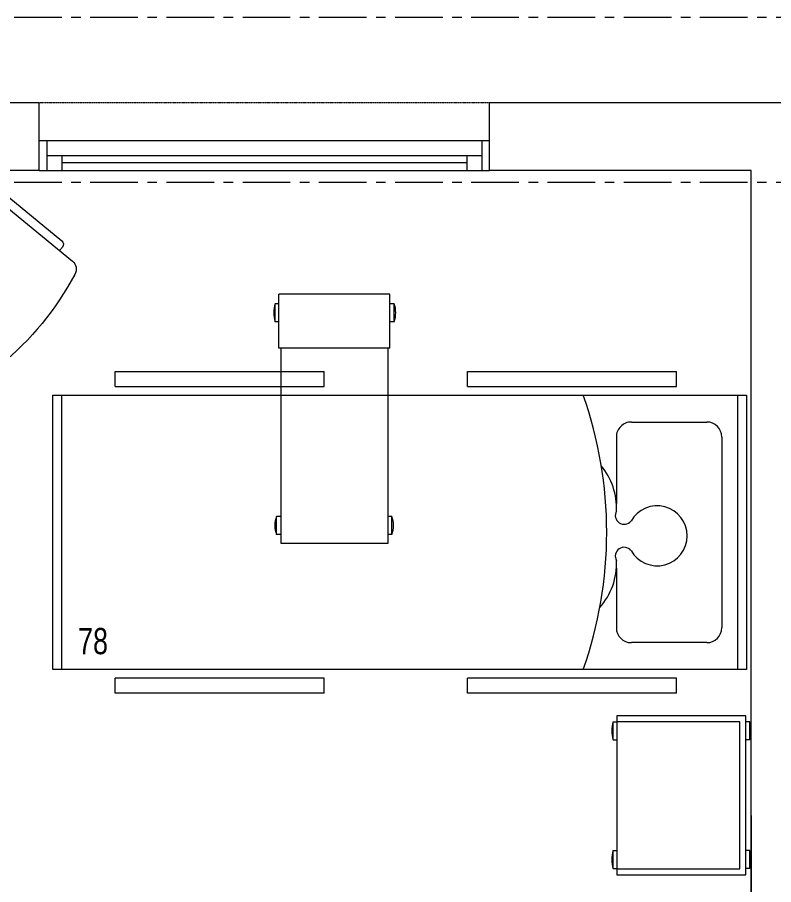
# Model space of a CAD drawing. Header units: millimetres. Extents: x 26027 to 581921, y 7230 to 233891.
# Drawn here: x 496276 to 498797, y 168805 to 171695 of the extents above; entities that cross this region are included whole.
import ezdxf

# ---------------------------------------------------------------- set-up
doc = ezdxf.new("R2010")
doc.units = ezdxf.units.MM
doc.header["$LTSCALE"] = 5
doc.linetypes.add('CENTER', pattern=[50.8, 31.75, -6.35, 6.35, -6.35])
doc.linetypes.add('HIDDEN2', pattern=[0.1875, 0.125, -0.0625])
for name, color, linetype, lineweight in [('Aluminum', 7, 'Continuous', 5), ('Medical Equipment and Furniture', 163, 'Continuous', 0), ('Medical Equipment and Furniture1', 163, 'Continuous', 5), ('Proj', 7, 'HIDDEN2', 5), ('Walls', 32, 'Continuous', 5)]:
    doc.layers.add(name, color=color, linetype=linetype, lineweight=lineweight)
doc.layers.add('axes', color=9, linetype='Continuous')
doc.styles.add('X3G_ENTITY_257CFD', font='swisscl.ttf', dxfattribs={"height": 200})

# ---------------------------------------------------------------- blocks, each defined once
blk = doc.blocks.new('Hospital Bed')
at = {"layer": 'Medical Equipment and Furniture1'}
for p, q in [((38.338, -101.6315, 0), (38.338, -101.6815, 0)), ((38.338, -101.6315, 0), (39.0347, -101.6315, 0)), ((39.0347, -101.6315, 0), (39.0347, -101.6815, 0)), ((39.5123, -101.6315, 0), (40.209, -101.6315, 0)), ((39.5123, -101.6315, 0), (39.5123, -101.6815, 0)), ((40.209, -101.6315, 0), (40.209, -101.6815, 0)), ((38.338, -101.6815, 0), (39.0347, -101.6815, 0)), ((39.5123, -101.6815, 0), (40.209, -101.6815, 0)), ((38.105, -102.6245, 0), (38.105, -101.7101, 0)), ((38.105, -101.7101, 0), (40.4164, -101.7101, 0)), ((38.135, -102.6245, 0), (38.135, -101.7101, 0)), ((40.3864, -101.7101, 0), (40.3864, -102.6245, 0)), ((40.4164, -101.7101, 0), (40.4164, -102.6245, 0)), ((38.2374, -101.7997, 0), (38.4887, -101.7997, 0)), ((38.1874, -102.485, 0), (38.1874, -101.8497, 0)), ((38.5387, -102.0476, 0), (38.5387, -101.8497, 0)), ((38.5387, -102.485, 0), (38.5387, -102.264, 0)), ((38.4887, -102.535, 0), (38.2374, -102.535, 0)), ((40.4164, -102.6245, 0), (38.105, -102.6245, 0)), ((38.338, -102.6532, 0), (38.338, -102.7032, 0)), ((39.0347, -102.6532, 0), (38.338, -102.6532, 0)), ((39.0347, -102.6532, 0), (39.0347, -102.7032, 0)), ((40.209, -102.6532, 0), (39.5123, -102.6532, 0)), ((39.5123, -102.6532, 0), (39.5123, -102.7032, 0)), ((40.209, -102.6532, 0), (40.209, -102.7032, 0)), ((39.0347, -102.7032, 0), (38.338, -102.7032, 0)), ((40.209, -102.7032, 0), (39.5123, -102.7032, 0))]:
    blk.add_line(p, q, dxfattribs=at)
at = {"layer": 'Medical Equipment and Furniture1', "elevation": 0}
for points in [[(38.6489, -102.6245), (38.6489, -102.6245), (38.6489, -102.6245), (38.6489, -102.6245), (38.6489, -102.6245), (38.6489, -102.6245), (38.6489, -102.6245), (38.6489, -102.6245), (38.6489, -102.6245), (38.6489, -102.6245), (38.6489, -102.6245), (38.6489, -102.6245), (38.6489, -102.6245), (38.6489, -102.6245), (38.6489, -102.6245), (38.6489, -102.6245), (38.6489, -102.6245), (38.6489, -102.6245), (38.6489, -102.6245), (38.6489, -102.6245), (38.6489, -102.6245), (38.6489, -102.6245), (38.6489, -102.6245), (38.6489, -102.6245), (38.6489, -102.6245), (38.6489, -102.6245), (38.6489, -102.6245), (38.6489, -102.6245), (38.6489, -102.6245), (38.6489, -102.6245), (38.6489, -102.6245), (38.6489, -102.6245), (38.6489, -102.6245), (38.6489, -102.6245), (38.6489, -102.6245), (38.6489, -102.6245), (38.6489, -102.6245), (38.6489, -102.6245), (38.6489, -102.6245), (38.6489, -102.6245), (38.6489, -102.6245), (38.6489, -102.6245), (38.6489, -102.6245), (38.6489, -102.6245), (38.6489, -102.6245), (38.6489, -102.6245), (38.6489, -102.6245), (38.6489, -102.6245), (38.6489, -102.6245), (38.6489, -102.6245), (38.6489, -102.6245), (38.6489, -102.6245), (38.6489, -102.6245), (38.6489, -102.6245), (38.6489, -102.6245), (38.6489, -102.6245), (38.6489, -102.6245), (38.6489, -102.6245), (38.6489, -102.6245), (38.6489, -102.6245), (38.6489, -102.6245), (38.6489, -102.6245), (38.6489, -102.6245), (38.6489, -102.6245), (38.6489, -102.6245), (38.6489, -102.6245), (38.6489, -102.6245), (38.6489, -102.6245), (38.6489, -102.6245), (38.6489, -102.6245), (38.6489, -102.6245), (38.6489, -102.6245), (38.6489, -102.6245), (38.6489, -102.6245), (38.6489, -102.6245), (38.6489, -102.6245), (38.6489, -102.6245), (38.6489, -102.6245), (38.6489, -102.6245), (38.6489, -102.6245), (38.6489, -102.6245), (38.6489, -102.6245), (38.6489, -102.6245), (38.6489, -102.6245), (38.6489, -102.6245), (38.6489, -102.6245), (38.6489, -102.6245), (38.6489, -102.6245), (38.6489, -102.6245), (38.6489, -102.6245), (38.6489, -102.6245), (38.6489, -102.6245), (38.6489, -102.6245), (38.6489, -102.6245), (38.6489, -102.6245), (38.6489, -102.6245), (38.6489, -102.6245), (38.6489, -102.6245), (38.6489, -102.6245), (38.6489, -102.6245), (38.6489, -102.6245), (38.6489, -102.6245), (38.6489, -102.6245), (38.6489, -102.6245), (38.6489, -102.6245), (38.6489, -102.6245), (38.6489, -102.6245), (38.6489, -102.6245), (38.6489, -102.6245), (38.6489, -102.6245), (38.6489, -102.6245), (38.6489, -102.6245), (38.6489, -102.6245), (38.6489, -102.6245), (38.6489, -102.6245), (38.6489, -102.6245), (38.6489, -102.6245), (38.6489, -102.6245), (38.6489, -102.6245), (38.6489, -102.6245), (38.6489, -102.6245), (38.6489, -102.6245), (38.6489, -102.6245), (38.6489, -102.6245), (38.6489, -102.6245), (38.6489, -102.6245), (38.6489, -102.6245), (38.6489, -102.6245), (38.6489, -102.6245), (38.6489, -102.6245), (38.6489, -102.6245), (38.6489, -102.6245), (38.6489, -102.6245), (38.6489, -102.6245), (38.6489, -102.6245), (38.6489, -102.6245), (38.6489, -102.6245), (38.6489, -102.6245), (38.6489, -102.6245), (38.6489, -102.6245), (38.6489, -102.6245), (38.6489, -102.6245), (38.6489, -102.6245), (38.6489, -102.6245), (38.6489, -102.6245), (38.6489, -102.6245), (38.6489, -102.6245), (38.6489, -102.6245), (38.6489, -102.6245), (38.6489, -102.6245), (38.6489, -102.6245), (38.6489, -102.6245), (38.6489, -102.6245), (38.6489, -102.6245), (38.6489, -102.6245), (38.6489, -102.6245), (38.6489, -102.6245), (38.6489, -102.6245), (38.6489, -102.6245), (38.6489, -102.6245), (38.6489, -102.6245), (38.6489, -102.6245), (38.6489, -102.6245), (38.6489, -102.6245), (38.6489, -102.6245), (38.6489, -102.6245), (38.6489, -102.6245), (38.6489, -102.6245), (38.6489, -102.6245), (38.6489, -102.6245), (38.6489, -102.6245), (38.6489, -102.6245), (38.6489, -102.6245), (38.6489, -102.6245), (38.6489, -102.6245), (38.6489, -102.6245), (38.6489, -102.6245), (38.6489, -102.6245), (38.6489, -102.6245), (38.6489, -102.6245), (38.6489, -102.6245), (38.6489, -102.6245), (38.6489, -102.6245), (38.6489, -102.6245), (38.6489, -102.6245), (38.6489, -102.6245), (38.6489, -102.6245), (38.6489, -102.6245), (38.6489, -102.6245), (38.6489, -102.6245), (38.6489, -102.6245), (38.6489, -102.6245), (38.6489, -102.6245), (38.6489, -102.6245), (38.6489, -102.6245), (38.6489, -102.6245), (38.6489, -102.6245), (38.6489, -102.6245), (38.6489, -102.6245), (38.6489, -102.6245), (38.6489, -102.6245), (38.6489, -102.6245), (38.6489, -102.6245), (38.6489, -102.6245), (38.6489, -102.6245), (38.6489, -102.6245), (38.6489, -102.6245), (38.6489, -102.6245), (38.6489, -102.6245), (38.6489, -102.6245), (38.6489, -102.6245), (38.6489, -102.6245), (38.6489, -102.6245), (38.6489, -102.6245), (38.6489, -102.6245), (38.6489, -102.6245), (38.6489, -102.6245), (38.6489, -102.6245), (38.6489, -102.6245)], [(38.6489, -102.6245), (38.6489, -102.6245), (38.6489, -102.6245), (38.6489, -102.6245), (38.6489, -102.6245), (38.6489, -102.6245), (38.6489, -102.6245), (38.6489, -102.6245), (38.6489, -102.6245), (38.6489, -102.6245), (38.6489, -102.6245), (38.6489, -102.6245), (38.6489, -102.6245), (38.6489, -102.6245), (38.6489, -102.6245), (38.6489, -102.6245), (38.6489, -102.6245), (38.6489, -102.6245), (38.6489, -102.6245), (38.6489, -102.6245), (38.6489, -102.6245), (38.6489, -102.6245), (38.6489, -102.6245), (38.6489, -102.6245), (38.6489, -102.6245), (38.6489, -102.6245), (38.6489, -102.6245), (38.6489, -102.6245), (38.6489, -102.6245), (38.6489, -102.6245), (38.6489, -102.6245), (38.6489, -102.6245), (38.6489, -102.6245), (38.6489, -102.6245), (38.6489, -102.6245), (38.6489, -102.6245), (38.6489, -102.6245), (38.6489, -102.6245), (38.6489, -102.6245), (38.6489, -102.6245), (38.6489, -102.6245), (38.6489, -102.6245), (38.6489, -102.6245), (38.6489, -102.6245), (38.6489, -102.6245), (38.6489, -102.6245), (38.6489, -102.6245), (38.6489, -102.6245), (38.6489, -102.6245), (38.6489, -102.6245), (38.6489, -102.6245), (38.6489, -102.6245), (38.6489, -102.6245), (38.6489, -102.6245), (38.6489, -102.6245), (38.6489, -102.6245), (38.6489, -102.6245), (38.6489, -102.6245), (38.6489, -102.6245), (38.6489, -102.6245), (38.6489, -102.6245), (38.6489, -102.6245), (38.6489, -102.6245), (38.6489, -102.6245), (38.6489, -102.6245), (38.6489, -102.6245), (38.6489, -102.6245), (38.6489, -102.6245), (38.6489, -102.6245), (38.6489, -102.6245), (38.6489, -102.6245), (38.6489, -102.6245), (38.6489, -102.6245), (38.6489, -102.6245), (38.6489, -102.6245), (38.6489, -102.6245), (38.6489, -102.6245), (38.6489, -102.6245), (38.6489, -102.6245), (38.6489, -102.6245), (38.6489, -102.6245), (38.6489, -102.6245), (38.6489, -102.6245), (38.6489, -102.6245), (38.6489, -102.6245), (38.6489, -102.6245), (38.6489, -102.6245), (38.6489, -102.6245), (38.6489, -102.6245), (38.6489, -102.6245), (38.6489, -102.6245), (38.6489, -102.6245), (38.6489, -102.6245), (38.6489, -102.6245), (38.6489, -102.6245), (38.6489, -102.6245), (38.6489, -102.6245), (38.6489, -102.6245), (38.6489, -102.6245), (38.6489, -102.6245), (38.6489, -102.6245), (38.6489, -102.6245), (38.6489, -102.6245), (38.6489, -102.6245), (38.6489, -102.6245), (38.6489, -102.6245), (38.6489, -102.6245), (38.6489, -102.6245), (38.6489, -102.6245), (38.6489, -102.6245), (38.6489, -102.6245), (38.6489, -102.6245), (38.6489, -102.6245), (38.6489, -102.6245), (38.6489, -102.6245), (38.6489, -102.6245), (38.6489, -102.6245), (38.6489, -102.6245), (38.6489, -102.6245), (38.6489, -102.6245), (38.6489, -102.6245), (38.6489, -102.6245), (38.6489, -102.6245), (38.6489, -102.6245), (38.6489, -102.6245), (38.6489, -102.6245), (38.6489, -102.6245), (38.6489, -102.6245), (38.6489, -102.6245), (38.6489, -102.6245), (38.6489, -102.6245), (38.6489, -102.6245), (38.6489, -102.6245), (38.6489, -102.6245), (38.6489, -102.6245), (38.6489, -102.6245), (38.6489, -102.6245), (38.6489, -102.6245), (38.6489, -102.6245), (38.6489, -102.6245), (38.6489, -102.6245), (38.6489, -102.6245), (38.6489, -102.6245), (38.6489, -102.6245), (38.6489, -102.6245), (38.6489, -102.6245), (38.6489, -102.6245), (38.6489, -102.6245), (38.6489, -102.6245), (38.6489, -102.6245), (38.6489, -102.6245), (38.6489, -102.6245), (38.6489, -102.6245), (38.6489, -102.6245), (38.6489, -102.6245), (38.6489, -102.6245), (38.6489, -102.6245), (38.6489, -102.6245), (38.6489, -102.6245), (38.6489, -102.6245), (38.6489, -102.6245), (38.6489, -102.6245), (38.6489, -102.6245), (38.6489, -102.6245), (38.6489, -102.6245), (38.6489, -102.6245), (38.6489, -102.6245), (38.6489, -102.6245), (38.6489, -102.6245), (38.6489, -102.6245), (38.6489, -102.6245), (38.6489, -102.6245), (38.6489, -102.6245), (38.6489, -102.6245), (38.6489, -102.6245), (38.6489, -102.6245), (38.6489, -102.6245), (38.6489, -102.6245), (38.6489, -102.6245), (38.6489, -102.6245), (38.6489, -102.6245), (38.6489, -102.6245), (38.6489, -102.6245), (38.6489, -102.6245), (38.6489, -102.6245), (38.6489, -102.6245), (38.6489, -102.6245), (38.6489, -102.6245), (38.6489, -102.6245), (38.6489, -102.6245), (38.6489, -102.6245), (38.6489, -102.6245), (38.6489, -102.6245), (38.6489, -102.6245), (38.6489, -102.6245), (38.6489, -102.6245), (38.6489, -102.6245), (38.6489, -102.6245), (38.6489, -102.6245), (38.6489, -102.6245), (38.6489, -102.6245), (38.6489, -102.6245), (38.6489, -102.6245), (38.6489, -102.6245), (38.6489, -102.6245), (38.6489, -102.6245), (38.6489, -102.6245), (38.6489, -102.6245), (38.6489, -102.6245), (38.6489, -102.6245), (38.6489, -102.6245), (38.6489, -102.6245), (38.6489, -102.6245), (38.6489, -102.6245)], [(38.6489, -102.6245), (38.6489, -102.6245), (38.6489, -102.6245), (38.6489, -102.6245), (38.6489, -102.6245), (38.6489, -102.6245), (38.6489, -102.6245), (38.6489, -102.6245), (38.6489, -102.6245), (38.6489, -102.6245), (38.6489, -102.6245), (38.6489, -102.6245), (38.6489, -102.6245), (38.6489, -102.6245), (38.6489, -102.6245), (38.6489, -102.6245), (38.6489, -102.6245), (38.6489, -102.6245), (38.6489, -102.6245), (38.6489, -102.6245), (38.6489, -102.6245), (38.6489, -102.6245), (38.6489, -102.6245), (38.6489, -102.6245), (38.6489, -102.6245), (38.6489, -102.6245), (38.6489, -102.6245), (38.6489, -102.6245), (38.6489, -102.6245), (38.6489, -102.6245), (38.6489, -102.6245), (38.6489, -102.6245), (38.6489, -102.6245), (38.6489, -102.6245), (38.6489, -102.6245), (38.6489, -102.6245), (38.6489, -102.6245), (38.6489, -102.6245), (38.6489, -102.6245), (38.6489, -102.6245), (38.6489, -102.6245), (38.6489, -102.6245), (38.6489, -102.6245), (38.6489, -102.6245), (38.6489, -102.6245), (38.6489, -102.6245), (38.6489, -102.6245), (38.6489, -102.6245), (38.6489, -102.6245), (38.6489, -102.6245), (38.6489, -102.6245), (38.6489, -102.6245), (38.6489, -102.6245), (38.6489, -102.6245), (38.6489, -102.6245), (38.6489, -102.6245), (38.6489, -102.6245), (38.6489, -102.6245), (38.6489, -102.6245), (38.6489, -102.6245), (38.6489, -102.6245), (38.6489, -102.6245), (38.6489, -102.6245), (38.6489, -102.6245), (38.6489, -102.6245), (38.6489, -102.6245), (38.6489, -102.6245), (38.6489, -102.6245), (38.6489, -102.6245), (38.6489, -102.6245), (38.6489, -102.6245), (38.6489, -102.6245), (38.6489, -102.6245), (38.6489, -102.6245), (38.6489, -102.6245), (38.6489, -102.6245), (38.6489, -102.6245), (38.6489, -102.6245), (38.6489, -102.6245), (38.6489, -102.6245), (38.6489, -102.6245), (38.6489, -102.6245), (38.6489, -102.6245), (38.6489, -102.6245), (38.6489, -102.6245), (38.6489, -102.6245), (38.6489, -102.6245), (38.6489, -102.6245), (38.6489, -102.6245), (38.6489, -102.6245), (38.6489, -102.6245), (38.6489, -102.6245), (38.6489, -102.6245), (38.6489, -102.6245), (38.6489, -102.6245), (38.6489, -102.6245), (38.6489, -102.6245), (38.6489, -102.6245), (38.6489, -102.6245), (38.6489, -102.6245), (38.6489, -102.6245), (38.6489, -102.6245), (38.6489, -102.6245), (38.6489, -102.6245), (38.6489, -102.6245), (38.6489, -102.6245), (38.6489, -102.6245), (38.6489, -102.6245), (38.6489, -102.6245), (38.6489, -102.6245), (38.6489, -102.6245), (38.6489, -102.6245), (38.6489, -102.6245), (38.6489, -102.6245), (38.6489, -102.6245), (38.6489, -102.6245), (38.6489, -102.6245), (38.6489, -102.6245), (38.6489, -102.6245), (38.6489, -102.6245), (38.6489, -102.6245), (38.6489, -102.6245), (38.6489, -102.6245), (38.6489, -102.6245), (38.6489, -102.6245), (38.6489, -102.6245), (38.6489, -102.6245), (38.6489, -102.6245), (38.6489, -102.6245), (38.6489, -102.6245), (38.6489, -102.6245), (38.6489, -102.6245), (38.6489, -102.6245), (38.6489, -102.6245), (38.6489, -102.6245), (38.6489, -102.6245), (38.6489, -102.6245), (38.6489, -102.6245), (38.6489, -102.6245), (38.6489, -102.6245), (38.6489, -102.6245), (38.6489, -102.6245), (38.6489, -102.6245), (38.6489, -102.6245), (38.6489, -102.6245), (38.6489, -102.6245), (38.6489, -102.6245), (38.6489, -102.6245), (38.6489, -102.6245), (38.6489, -102.6245), (38.6489, -102.6245), (38.6489, -102.6245), (38.6489, -102.6245), (38.6489, -102.6245), (38.6489, -102.6245), (38.6489, -102.6245), (38.6489, -102.6245), (38.6489, -102.6245), (38.6489, -102.6245), (38.6489, -102.6245), (38.6489, -102.6245), (38.6489, -102.6245), (38.6489, -102.6245), (38.6489, -102.6245), (38.6489, -102.6245), (38.6489, -102.6245), (38.6489, -102.6245), (38.6489, -102.6245), (38.6489, -102.6245), (38.6489, -102.6245), (38.6489, -102.6245), (38.6489, -102.6245), (38.6489, -102.6245), (38.6489, -102.6245), (38.6489, -102.6245), (38.6489, -102.6245), (38.6489, -102.6245), (38.6489, -102.6245), (38.6489, -102.6245), (38.6489, -102.6245), (38.6489, -102.6245), (38.6489, -102.6245), (38.6489, -102.6245), (38.6489, -102.6245), (38.6489, -102.6245), (38.6489, -102.6245), (38.6489, -102.6245), (38.6489, -102.6245), (38.6489, -102.6245), (38.6489, -102.6245), (38.6489, -102.6245), (38.6489, -102.6245), (38.6489, -102.6245), (38.6489, -102.6245), (38.6489, -102.6245), (38.6489, -102.6245), (38.6489, -102.6245), (38.6489, -102.6245), (38.6489, -102.6245), (38.6489, -102.6245), (38.6489, -102.6245), (38.6489, -102.6245), (38.6489, -102.6245), (38.6489, -102.6245), (38.6489, -102.6245), (38.6489, -102.6245), (38.6489, -102.6245), (38.6489, -102.6245), (38.6489, -102.6245), (38.6489, -102.6245), (38.6489, -102.6245), (38.6489, -102.6245), (38.6489, -102.6245), (38.6489, -102.6245), (38.6489, -102.6245), (38.6489, -102.6245), (38.6489, -102.6245), (38.6489, -102.6245), (38.6489, -102.6245), (38.6489, -102.6245), (38.6489, -102.6245), (38.6489, -102.6245), (38.6489, -102.6245), (38.6489, -102.6245), (38.6489, -102.6245), (38.6489, -102.6245), (38.6489, -102.6245), (38.6489, -102.6245), (38.6489, -102.6245), (38.6489, -102.6245), (38.6489, -102.6245), (38.6489, -102.6245), (38.6489, -102.6245), (38.6489, -102.6245), (38.6489, -102.6245), (38.6489, -102.6245), (38.6489, -102.6245), (38.6489, -102.6245), (38.6489, -102.6245), (38.6489, -102.6245), (38.6489, -102.6245), (38.6489, -102.6245), (38.6489, -102.6245), (38.6489, -102.6245), (38.6489, -102.6245), (38.6489, -102.6245), (38.6489, -102.6245), (38.6489, -102.6245), (38.6489, -102.6245), (38.6489, -102.6245), (38.6489, -102.6245), (38.6489, -102.6245), (38.6489, -102.6245), (38.6489, -102.6245), (38.6489, -102.6245), (38.6489, -102.6245), (38.6489, -102.6245), (38.6489, -102.6245), (38.6489, -102.6245), (38.6489, -102.6245), (38.6489, -102.6245), (38.6489, -102.6245), (38.6489, -102.6245), (38.6489, -102.6245), (38.6489, -102.6245), (38.6489, -102.6245), (38.6489, -102.6245), (38.6489, -102.6245), (38.6489, -102.6245), (38.6489, -102.6245), (38.6489, -102.6245), (38.6489, -102.6245), (38.6489, -102.6245), (38.6489, -102.6245), (38.6489, -102.6245), (38.6489, -102.6245), (38.6489, -102.6245)]]:
    blk.add_lwpolyline(points, close=True, dxfattribs=at)
for points in [[(38.6489, -102.6245), (38.6489, -102.6245), (38.6489, -102.6245), (38.6489, -102.6245), (38.6489, -102.6245), (38.6489, -102.6245), (38.6489, -102.6245), (38.6489, -102.6245)], [(38.6489, -102.6245), (38.6489, -102.6245), (38.6489, -102.6245), (38.6489, -102.6245), (38.6489, -102.6245), (38.6489, -102.6245), (38.6489, -102.6245), (38.6489, -102.6245), (38.6489, -102.6245), (38.6489, -102.6245), (38.6489, -102.6245), (38.6489, -102.6245), (38.6489, -102.6245), (38.6489, -102.6245), (38.6489, -102.6245), (38.6489, -102.6245), (38.6489, -102.6245), (38.6489, -102.6245), (38.6489, -102.6245), (38.6489, -102.6245), (38.6489, -102.6245), (38.6489, -102.6245), (38.6489, -102.6245), (38.6489, -102.6245), (38.6489, -102.6245), (38.6489, -102.6245), (38.6489, -102.6245), (38.6489, -102.6245), (38.6489, -102.6245), (38.6489, -102.6245), (38.6489, -102.6245), (38.6489, -102.6245), (38.6489, -102.6245), (38.6489, -102.6245), (38.6489, -102.6245), (38.6489, -102.6245), (38.6489, -102.6245), (38.6489, -102.6245), (38.6489, -102.6245), (38.6489, -102.6245), (38.6489, -102.6245), (38.6489, -102.6245), (38.6489, -102.6245), (38.6489, -102.6245), (38.6489, -102.6245), (38.6489, -102.6245), (38.6489, -102.6245), (38.6489, -102.6245), (38.6489, -102.6245), (38.6489, -102.6245), (38.6489, -102.6245), (38.6489, -102.6245), (38.6489, -102.6245), (38.6489, -102.6245), (38.6489, -102.6245), (38.6489, -102.6245), (38.6489, -102.6245), (38.6489, -102.6245), (38.6489, -102.6245), (38.6489, -102.6245), (38.6489, -102.6245), (38.6489, -102.6245), (38.6489, -102.6245), (38.6489, -102.6245), (38.6489, -102.6245), (38.6489, -102.6245), (38.6489, -102.6245), (38.6489, -102.6245), (38.6489, -102.6245), (38.6489, -102.6245), (38.6489, -102.6245), (38.6489, -102.6245), (38.6489, -102.6245), (38.6489, -102.6245), (38.6489, -102.6245), (38.6489, -102.6245), (38.6489, -102.6245), (38.6489, -102.6245), (38.6489, -102.6245), (38.6489, -102.6245), (38.6489, -102.6245), (38.6489, -102.6245), (38.6489, -102.6245), (38.6489, -102.6245), (38.6489, -102.6245), (38.6489, -102.6245), (38.6489, -102.6245), (38.6489, -102.6245), (38.6489, -102.6245), (38.6489, -102.6245), (38.6489, -102.6245), (38.6489, -102.6245), (38.6489, -102.6245), (38.6489, -102.6245), (38.6489, -102.6245), (38.6489, -102.6245), (38.6489, -102.6245), (38.6489, -102.6245), (38.6489, -102.6245), (38.6489, -102.6245), (38.6489, -102.6245), (38.6489, -102.6245), (38.6489, -102.6245), (38.6489, -102.6245), (38.6489, -102.6245), (38.6489, -102.6245), (38.6489, -102.6245), (38.6489, -102.6245), (38.6489, -102.6245), (38.6489, -102.6245), (38.6489, -102.6245)], [(38.6489, -102.6245), (38.6489, -102.6245), (38.6489, -102.6245), (38.6489, -102.6245), (38.6489, -102.6245), (38.6489, -102.6245), (38.6489, -102.6245), (38.6489, -102.6245), (38.6489, -102.6245), (38.6489, -102.6245), (38.6489, -102.6245), (38.6489, -102.6245), (38.6489, -102.6245), (38.6489, -102.6245), (38.6489, -102.6245), (38.6489, -102.6245), (38.6489, -102.6245)], [(38.6489, -102.6245), (38.6489, -102.6245), (38.6489, -102.6245), (38.6489, -102.6245), (38.6489, -102.6245), (38.6489, -102.6245), (38.6489, -102.6245)], [(38.6489, -102.6245), (38.6489, -102.6245), (38.6489, -102.6245), (38.6489, -102.6245), (38.6489, -102.6245), (38.6489, -102.6245), (38.6489, -102.6245), (38.6489, -102.6245), (38.6489, -102.6245), (38.6489, -102.6245), (38.6489, -102.6245), (38.6489, -102.6245)], [(38.6489, -102.6245), (38.6489, -102.6245), (38.6489, -102.6245), (38.6489, -102.6245), (38.6489, -102.6245), (38.6489, -102.6245), (38.6489, -102.6245), (38.6489, -102.6245), (38.6489, -102.6245), (38.6489, -102.6245), (38.6489, -102.6245), (38.6489, -102.6245), (38.6489, -102.6245), (38.6489, -102.6245), (38.6489, -102.6245), (38.6489, -102.6245), (38.6489, -102.6245), (38.6489, -102.6245), (38.6489, -102.6245), (38.6489, -102.6245), (38.6489, -102.6245), (38.6489, -102.6245), (38.6489, -102.6245), (38.6489, -102.6245), (38.6489, -102.6245), (38.6489, -102.6245), (38.6489, -102.6245), (38.6489, -102.6245), (38.6489, -102.6245), (38.6489, -102.6245), (38.6489, -102.6245), (38.6489, -102.6245), (38.6489, -102.6245), (38.6489, -102.6245), (38.6489, -102.6245), (38.6489, -102.6245), (38.6489, -102.6245), (38.6489, -102.6245), (38.6489, -102.6245), (38.6489, -102.6245), (38.6489, -102.6245), (38.6489, -102.6245), (38.6489, -102.6245), (38.6489, -102.6245), (38.6489, -102.6245), (38.6489, -102.6245), (38.6489, -102.6245), (38.6489, -102.6245), (38.6489, -102.6245), (38.6489, -102.6245), (38.6489, -102.6245), (38.6489, -102.6245), (38.6489, -102.6245), (38.6489, -102.6245), (38.6489, -102.6245), (38.6489, -102.6245), (38.6489, -102.6245), (38.6489, -102.6245), (38.6489, -102.6245), (38.6489, -102.6245), (38.6489, -102.6245), (38.6489, -102.6245), (38.6489, -102.6245), (38.6489, -102.6245), (38.6489, -102.6245), (38.6489, -102.6245), (38.6489, -102.6245), (38.6489, -102.6245), (38.6489, -102.6245), (38.6489, -102.6245), (38.6489, -102.6245), (38.6489, -102.6245), (38.6489, -102.6245), (38.6489, -102.6245), (38.6489, -102.6245), (38.6489, -102.6245), (38.6489, -102.6245), (38.6489, -102.6245), (38.6489, -102.6245), (38.6489, -102.6245), (38.6489, -102.6245), (38.6489, -102.6245), (38.6489, -102.6245), (38.6489, -102.6245), (38.6489, -102.6245), (38.6489, -102.6245), (38.6489, -102.6245), (38.6489, -102.6245), (38.6489, -102.6245)], [(38.6489, -102.6245), (38.6489, -102.6245), (38.6489, -102.6245), (38.6489, -102.6245), (38.6489, -102.6245), (38.6489, -102.6245), (38.6489, -102.6245), (38.6489, -102.6245), (38.6489, -102.6245), (38.6489, -102.6245), (38.6489, -102.6245), (38.6489, -102.6245), (38.6489, -102.6245), (38.6489, -102.6245), (38.6489, -102.6245), (38.6489, -102.6245), (38.6489, -102.6245), (38.6489, -102.6245), (38.6489, -102.6245), (38.6489, -102.6245), (38.6489, -102.6245), (38.6489, -102.6245), (38.6489, -102.6245), (38.6489, -102.6245), (38.6489, -102.6245), (38.6489, -102.6245), (38.6489, -102.6245), (38.6489, -102.6245), (38.6489, -102.6245), (38.6489, -102.6245), (38.6489, -102.6245), (38.6489, -102.6245), (38.6489, -102.6245), (38.6489, -102.6245), (38.6489, -102.6245), (38.6489, -102.6245), (38.6489, -102.6245), (38.6489, -102.6245), (38.6489, -102.6245), (38.6489, -102.6245), (38.6489, -102.6245), (38.6489, -102.6245), (38.6489, -102.6245), (38.6489, -102.6245), (38.6489, -102.6245), (38.6489, -102.6245), (38.6489, -102.6245), (38.6489, -102.6245), (38.6489, -102.6245), (38.6489, -102.6245), (38.6489, -102.6245), (38.6489, -102.6245), (38.6489, -102.6245), (38.6489, -102.6245)], [(38.6489, -102.6245), (38.6489, -102.6245), (38.6489, -102.6245), (38.6489, -102.6245), (38.6489, -102.6245), (38.6489, -102.6245), (38.6489, -102.6245), (38.6489, -102.6245), (38.6489, -102.6245), (38.6489, -102.6245)], [(38.6489, -102.6245), (38.6489, -102.6245), (38.6489, -102.6245), (38.6489, -102.6245), (38.6489, -102.6245), (38.6489, -102.6245), (38.6489, -102.6245), (38.6489, -102.6245), (38.6489, -102.6245), (38.6489, -102.6245)], [(38.6489, -102.6245), (38.6489, -102.6245), (38.6489, -102.6245), (38.6489, -102.6245), (38.6489, -102.6245), (38.6489, -102.6245), (38.6489, -102.6245), (38.6489, -102.6245), (38.6489, -102.6245), (38.6489, -102.6245), (38.6489, -102.6245), (38.6489, -102.6245), (38.6489, -102.6245), (38.6489, -102.6245), (38.6489, -102.6245)], [(38.6489, -102.6245), (38.6489, -102.6245), (38.6489, -102.6245), (38.6489, -102.6245), (38.6489, -102.6245), (38.6489, -102.6245), (38.6489, -102.6245), (38.6489, -102.6245), (38.6489, -102.6245), (38.6489, -102.6245)], [(38.6489, -102.6245), (38.6489, -102.6245), (38.6489, -102.6245), (38.6489, -102.6245), (38.6489, -102.6245), (38.6489, -102.6245), (38.6489, -102.6245)], [(38.6489, -102.6245), (38.6489, -102.6245), (38.6489, -102.6245), (38.6489, -102.6245), (38.6489, -102.6245), (38.6489, -102.6245), (38.6489, -102.6245), (38.6489, -102.6245), (38.6489, -102.6245), (38.6489, -102.6245)], [(38.6489, -102.6245), (38.6489, -102.6245), (38.6489, -102.6245), (38.6489, -102.6245), (38.6489, -102.6245), (38.6489, -102.6245), (38.6489, -102.6245), (38.6489, -102.6245), (38.6489, -102.6245), (38.6489, -102.6245), (38.6489, -102.6245), (38.6489, -102.6245), (38.6489, -102.6245), (38.6489, -102.6245), (38.6489, -102.6245), (38.6489, -102.6245), (38.6489, -102.6245), (38.6489, -102.6245)], [(38.6489, -102.6245), (38.6489, -102.6245), (38.6489, -102.6245), (38.6489, -102.6245), (38.6489, -102.6245), (38.6489, -102.6245), (38.6489, -102.6245), (38.6489, -102.6245), (38.6489, -102.6245)]]:
    blk.add_lwpolyline(points, dxfattribs=at)
at = {"layer": 'Medical Equipment and Furniture1'}
for centre, radius, start, end in [((39.9488, -102.1673, 0), 1.378, 160.6222, 199.3778), ((38.2374, -101.8497, 0), 0.05, 90, 180), ((38.4887, -101.8497, 0), 0.05, 0, 90), ((38.7578, -102.0625, 0), 0.2195, 138.2973, 182.816), ((38.4026, -102.1558, 0), 0.1, 29.3037, 330.6963), ((38.5126, -102.0878, 0), 0.0297, 220.0437, 29.1003), ((38.5126, -102.2238, 0), 0.0297, 330.8997, 139.9563), ((38.7578, -102.2491, 0), 0.2195, 177.184, 219.6878), ((38.2374, -102.485, 0), 0.05, 180, 270), ((38.4887, -102.485, 0), 0.05, 270, 0)]:
    blk.add_arc(centre, radius, start, end, dxfattribs=at)
blk = doc.blocks.new('HF13963-P')
at = {"layer": 'Medical Equipment and Furniture1'}
for p, q in [((0.18, 0.185), (0, 0.185)), ((0, 0.185), (0, -0.185)), ((0.0915, 0.1995), (0.0315, 0.1995)), ((0.0315, 0.1995), (0.0315, 0.185)), ((0.0915, 0.1995), (0.0915, 0.185)), ((0.18, 0.185), (0.18, -0.185)), ((0.83, 0.1788), (0.18, 0.1788)), ((0.8007, 0.1919), (0.7407, 0.1919)), ((0.7407, 0.1919), (0.7407, 0.1788)), ((0.8007, 0.1919), (0.8007, 0.1788)), ((0.83, -0.1788), (0.83, 0.1788)), ((0.18, -0.185), (0, -0.185)), ((0.0315, -0.185), (0.0315, -0.1971)), ((0.0915, -0.1971), (0.0315, -0.1971)), ((0.0915, -0.185), (0.0915, -0.1971)), ((0.18, -0.1788), (0.83, -0.1788)), ((0.7407, -0.1788), (0.7407, -0.1933)), ((0.8007, -0.1933), (0.7407, -0.1933)), ((0.8007, -0.1788), (0.8007, -0.1933))]:
    blk.add_line(p, q, dxfattribs=at)
for centre, start, end in [((0.0615, 0.112), 71.0754, 108.9246), ((0.7707, 0.1044), 71.0754, 108.9246), ((0.0615, -0.1096), 251.0754, 288.9246), ((0.7707, -0.1058), 251.0754, 288.9246)]:
    blk.add_arc(centre, 0.0925, start, end, dxfattribs=at)
blk = doc.blocks.new('HF10531-P')
at = {"layer": 'Medical Equipment and Furniture1'}
for p, q in [((0.0791, 0.4424), (0.0191, 0.4424)), ((0.0191, 0.4424), (0.0191, 0.43)), ((0.0791, 0.4424), (0.0791, 0.43)), ((0.5086, 0.4424), (0.4486, 0.4424)), ((0.4486, 0.4424), (0.4486, 0.43)), ((0.5086, 0.4424), (0.5086, 0.43)), ((0.53, 0.43), (0, 0.43)), ((0, 0.43), (0, 0)), ((0.51, 0.41), (0.02, 0.41)), ((0.02, 0.41), (0.02, 0)), ((0.51, 0), (0.51, 0.41)), ((0.53, 0), (0.53, 0.43)), ((0, 0), (0.53, 0)), ((0.0191, -0.0124), (0.0191, 0)), ((0.0791, -0.0124), (0.0791, 0)), ((0.4486, -0.0124), (0.4486, 0)), ((0.5086, -0.0124), (0.5086, 0)), ((0.0791, -0.0124), (0.0191, -0.0124)), ((0.5086, -0.0124), (0.4486, -0.0124))]:
    blk.add_line(p, q, dxfattribs=at)
for points in [[(0.02, 0.41), (0.02, 0.41), (0.02, 0.41), (0.02, 0.41), (0.02, 0.41), (0.02, 0.41), (0.02, 0.41), (0.02, 0.41), (0.02, 0.41), (0.02, 0.41), (0.02, 0.41), (0.02, 0.41), (0.02, 0.41), (0.02, 0.41), (0.02, 0.41), (0.02, 0.41), (0.02, 0.41), (0.02, 0.41), (0.02, 0.41), (0.02, 0.41), (0.02, 0.41), (0.02, 0.41), (0.02, 0.41), (0.02, 0.41), (0.02, 0.41), (0.02, 0.41), (0.02, 0.41), (0.02, 0.41), (0.02, 0.41), (0.02, 0.41), (0.02, 0.41), (0.02, 0.41), (0.02, 0.41), (0.02, 0.41), (0.02, 0.41), (0.02, 0.41), (0.02, 0.41), (0.02, 0.41), (0.02, 0.41), (0.02, 0.41), (0.02, 0.41), (0.02, 0.41), (0.02, 0.41), (0.02, 0.41), (0.02, 0.41), (0.02, 0.41), (0.02, 0.41), (0.02, 0.41), (0.02, 0.41), (0.02, 0.41), (0.02, 0.41), (0.02, 0.41), (0.02, 0.41), (0.02, 0.41), (0.02, 0.41), (0.02, 0.41), (0.02, 0.41), (0.02, 0.41), (0.02, 0.41), (0.02, 0.41), (0.02, 0.41), (0.02, 0.41), (0.02, 0.41), (0.02, 0.41), (0.02, 0.41), (0.02, 0.41), (0.02, 0.41), (0.02, 0.41), (0.02, 0.41), (0.02, 0.41), (0.02, 0.41), (0.02, 0.41), (0.02, 0.41), (0.02, 0.41), (0.02, 0.41), (0.02, 0.41), (0.02, 0.41), (0.02, 0.41), (0.02, 0.41), (0.02, 0.41), (0.02, 0.41), (0.02, 0.41), (0.02, 0.41), (0.02, 0.41), (0.02, 0.41), (0.02, 0.41), (0.02, 0.41), (0.02, 0.41), (0.02, 0.41), (0.02, 0.41), (0.02, 0.41), (0.02, 0.41), (0.02, 0.41), (0.02, 0.41), (0.02, 0.41), (0.02, 0.41), (0.02, 0.41), (0.02, 0.41), (0.02, 0.41), (0.02, 0.41), (0.02, 0.41), (0.02, 0.41), (0.02, 0.41), (0.02, 0.41), (0.02, 0.41), (0.02, 0.41), (0.02, 0.41), (0.02, 0.41), (0.02, 0.41), (0.02, 0.41), (0.02, 0.41), (0.02, 0.41), (0.02, 0.41), (0.02, 0.41), (0.02, 0.41), (0.02, 0.41), (0.02, 0.41), (0.02, 0.41), (0.02, 0.41), (0.02, 0.41), (0.02, 0.41), (0.02, 0.41), (0.02, 0.41), (0.02, 0.41), (0.02, 0.41), (0.02, 0.41), (0.02, 0.41), (0.02, 0.41), (0.02, 0.41), (0.02, 0.41), (0.02, 0.41), (0.02, 0.41), (0.02, 0.41), (0.02, 0.41), (0.02, 0.41), (0.02, 0.41), (0.02, 0.41), (0.02, 0.41), (0.02, 0.41), (0.02, 0.41), (0.02, 0.41), (0.02, 0.41), (0.02, 0.41), (0.02, 0.41), (0.02, 0.41), (0.02, 0.41), (0.02, 0.41), (0.02, 0.41), (0.02, 0.41), (0.02, 0.41), (0.02, 0.41), (0.02, 0.41), (0.02, 0.41), (0.02, 0.41), (0.02, 0.41), (0.02, 0.41), (0.02, 0.41), (0.02, 0.41), (0.02, 0.41), (0.02, 0.41), (0.02, 0.41), (0.02, 0.41), (0.02, 0.41), (0.02, 0.41), (0.02, 0.41), (0.02, 0.41), (0.02, 0.41), (0.02, 0.41), (0.02, 0.41), (0.02, 0.41), (0.02, 0.41), (0.02, 0.41), (0.02, 0.41), (0.02, 0.41), (0.02, 0.41), (0.02, 0.41), (0.02, 0.41), (0.02, 0.41), (0.02, 0.41), (0.02, 0.41), (0.02, 0.41), (0.02, 0.41), (0.02, 0.41), (0.02, 0.41), (0.02, 0.41), (0.02, 0.41), (0.02, 0.41), (0.02, 0.41), (0.02, 0.41), (0.02, 0.41), (0.02, 0.41), (0.02, 0.41), (0.02, 0.41), (0.02, 0.41), (0.02, 0.41), (0.02, 0.41), (0.02, 0.41), (0.02, 0.41), (0.02, 0.41), (0.02, 0.41), (0.02, 0.41), (0.02, 0.41), (0.02, 0.41), (0.02, 0.41), (0.02, 0.41), (0.02, 0.41), (0.02, 0.41), (0.02, 0.41), (0.02, 0.41), (0.02, 0.41), (0.02, 0.41), (0.02, 0.41), (0.02, 0.41), (0.02, 0.41), (0.02, 0.41), (0.02, 0.41), (0.02, 0.41), (0.02, 0.41), (0.02, 0.41)], [(0.02, 0.41), (0.02, 0.41), (0.02, 0.41), (0.02, 0.41), (0.02, 0.41), (0.02, 0.41), (0.02, 0.41), (0.02, 0.41), (0.02, 0.41), (0.02, 0.41), (0.02, 0.41), (0.02, 0.41), (0.02, 0.41), (0.02, 0.41), (0.02, 0.41), (0.02, 0.41), (0.02, 0.41), (0.02, 0.41), (0.02, 0.41), (0.02, 0.41), (0.02, 0.41), (0.02, 0.41), (0.02, 0.41), (0.02, 0.41), (0.02, 0.41), (0.02, 0.41), (0.02, 0.41), (0.02, 0.41), (0.02, 0.41), (0.02, 0.41), (0.02, 0.41), (0.02, 0.41), (0.02, 0.41), (0.02, 0.41), (0.02, 0.41), (0.02, 0.41), (0.02, 0.41), (0.02, 0.41), (0.02, 0.41), (0.02, 0.41), (0.02, 0.41), (0.02, 0.41), (0.02, 0.41), (0.02, 0.41), (0.02, 0.41), (0.02, 0.41), (0.02, 0.41), (0.02, 0.41), (0.02, 0.41), (0.02, 0.41), (0.02, 0.41), (0.02, 0.41), (0.02, 0.41), (0.02, 0.41), (0.02, 0.41), (0.02, 0.41), (0.02, 0.41), (0.02, 0.41), (0.02, 0.41), (0.02, 0.41), (0.02, 0.41), (0.02, 0.41), (0.02, 0.41), (0.02, 0.41), (0.02, 0.41), (0.02, 0.41), (0.02, 0.41), (0.02, 0.41), (0.02, 0.41), (0.02, 0.41), (0.02, 0.41), (0.02, 0.41), (0.02, 0.41), (0.02, 0.41), (0.02, 0.41), (0.02, 0.41), (0.02, 0.41), (0.02, 0.41), (0.02, 0.41), (0.02, 0.41), (0.02, 0.41), (0.02, 0.41), (0.02, 0.41), (0.02, 0.41), (0.02, 0.41), (0.02, 0.41), (0.02, 0.41), (0.02, 0.41), (0.02, 0.41), (0.02, 0.41), (0.02, 0.41), (0.02, 0.41), (0.02, 0.41), (0.02, 0.41), (0.02, 0.41), (0.02, 0.41), (0.02, 0.41), (0.02, 0.41), (0.02, 0.41), (0.02, 0.41), (0.02, 0.41), (0.02, 0.41), (0.02, 0.41), (0.02, 0.41), (0.02, 0.41), (0.02, 0.41), (0.02, 0.41), (0.02, 0.41), (0.02, 0.41), (0.02, 0.41), (0.02, 0.41), (0.02, 0.41), (0.02, 0.41), (0.02, 0.41), (0.02, 0.41), (0.02, 0.41), (0.02, 0.41), (0.02, 0.41), (0.02, 0.41), (0.02, 0.41), (0.02, 0.41), (0.02, 0.41), (0.02, 0.41), (0.02, 0.41), (0.02, 0.41), (0.02, 0.41), (0.02, 0.41), (0.02, 0.41), (0.02, 0.41), (0.02, 0.41), (0.02, 0.41), (0.02, 0.41), (0.02, 0.41), (0.02, 0.41), (0.02, 0.41), (0.02, 0.41), (0.02, 0.41), (0.02, 0.41), (0.02, 0.41), (0.02, 0.41), (0.02, 0.41), (0.02, 0.41), (0.02, 0.41), (0.02, 0.41), (0.02, 0.41), (0.02, 0.41), (0.02, 0.41), (0.02, 0.41), (0.02, 0.41), (0.02, 0.41), (0.02, 0.41), (0.02, 0.41), (0.02, 0.41), (0.02, 0.41), (0.02, 0.41), (0.02, 0.41), (0.02, 0.41), (0.02, 0.41), (0.02, 0.41), (0.02, 0.41), (0.02, 0.41), (0.02, 0.41), (0.02, 0.41), (0.02, 0.41), (0.02, 0.41), (0.02, 0.41), (0.02, 0.41), (0.02, 0.41), (0.02, 0.41), (0.02, 0.41), (0.02, 0.41), (0.02, 0.41), (0.02, 0.41), (0.02, 0.41), (0.02, 0.41), (0.02, 0.41), (0.02, 0.41), (0.02, 0.41), (0.02, 0.41), (0.02, 0.41), (0.02, 0.41), (0.02, 0.41), (0.02, 0.41), (0.02, 0.41), (0.02, 0.41), (0.02, 0.41), (0.02, 0.41), (0.02, 0.41), (0.02, 0.41), (0.02, 0.41), (0.02, 0.41), (0.02, 0.41), (0.02, 0.41), (0.02, 0.41), (0.02, 0.41), (0.02, 0.41), (0.02, 0.41), (0.02, 0.41), (0.02, 0.41), (0.02, 0.41), (0.02, 0.41), (0.02, 0.41), (0.02, 0.41), (0.02, 0.41), (0.02, 0.41), (0.02, 0.41), (0.02, 0.41), (0.02, 0.41), (0.02, 0.41), (0.02, 0.41), (0.02, 0.41), (0.02, 0.41), (0.02, 0.41), (0.02, 0.41)], [(0.02, 0.41), (0.02, 0.41), (0.02, 0.41), (0.02, 0.41), (0.02, 0.41), (0.02, 0.41), (0.02, 0.41), (0.02, 0.41), (0.02, 0.41), (0.02, 0.41), (0.02, 0.41), (0.02, 0.41), (0.02, 0.41), (0.02, 0.41), (0.02, 0.41), (0.02, 0.41), (0.02, 0.41), (0.02, 0.41), (0.02, 0.41), (0.02, 0.41), (0.02, 0.41), (0.02, 0.41), (0.02, 0.41), (0.02, 0.41), (0.02, 0.41), (0.02, 0.41), (0.02, 0.41), (0.02, 0.41), (0.02, 0.41), (0.02, 0.41), (0.02, 0.41), (0.02, 0.41), (0.02, 0.41), (0.02, 0.41), (0.02, 0.41), (0.02, 0.41), (0.02, 0.41), (0.02, 0.41), (0.02, 0.41), (0.02, 0.41), (0.02, 0.41), (0.02, 0.41), (0.02, 0.41), (0.02, 0.41), (0.02, 0.41), (0.02, 0.41), (0.02, 0.41), (0.02, 0.41), (0.02, 0.41), (0.02, 0.41), (0.02, 0.41), (0.02, 0.41), (0.02, 0.41), (0.02, 0.41), (0.02, 0.41), (0.02, 0.41), (0.02, 0.41), (0.02, 0.41), (0.02, 0.41), (0.02, 0.41), (0.02, 0.41), (0.02, 0.41), (0.02, 0.41), (0.02, 0.41), (0.02, 0.41), (0.02, 0.41), (0.02, 0.41), (0.02, 0.41), (0.02, 0.41), (0.02, 0.41), (0.02, 0.41), (0.02, 0.41), (0.02, 0.41), (0.02, 0.41), (0.02, 0.41), (0.02, 0.41), (0.02, 0.41), (0.02, 0.41), (0.02, 0.41), (0.02, 0.41), (0.02, 0.41), (0.02, 0.41), (0.02, 0.41), (0.02, 0.41), (0.02, 0.41), (0.02, 0.41), (0.02, 0.41), (0.02, 0.41), (0.02, 0.41), (0.02, 0.41), (0.02, 0.41), (0.02, 0.41), (0.02, 0.41), (0.02, 0.41), (0.02, 0.41), (0.02, 0.41), (0.02, 0.41), (0.02, 0.41), (0.02, 0.41), (0.02, 0.41), (0.02, 0.41), (0.02, 0.41), (0.02, 0.41), (0.02, 0.41), (0.02, 0.41), (0.02, 0.41), (0.02, 0.41), (0.02, 0.41), (0.02, 0.41), (0.02, 0.41), (0.02, 0.41), (0.02, 0.41), (0.02, 0.41), (0.02, 0.41), (0.02, 0.41), (0.02, 0.41), (0.02, 0.41), (0.02, 0.41), (0.02, 0.41), (0.02, 0.41), (0.02, 0.41), (0.02, 0.41), (0.02, 0.41), (0.02, 0.41), (0.02, 0.41), (0.02, 0.41), (0.02, 0.41), (0.02, 0.41), (0.02, 0.41), (0.02, 0.41), (0.02, 0.41), (0.02, 0.41), (0.02, 0.41), (0.02, 0.41), (0.02, 0.41), (0.02, 0.41), (0.02, 0.41), (0.02, 0.41), (0.02, 0.41), (0.02, 0.41), (0.02, 0.41), (0.02, 0.41), (0.02, 0.41), (0.02, 0.41), (0.02, 0.41), (0.02, 0.41), (0.02, 0.41), (0.02, 0.41), (0.02, 0.41), (0.02, 0.41), (0.02, 0.41), (0.02, 0.41), (0.02, 0.41), (0.02, 0.41), (0.02, 0.41), (0.02, 0.41), (0.02, 0.41), (0.02, 0.41), (0.02, 0.41), (0.02, 0.41), (0.02, 0.41), (0.02, 0.41), (0.02, 0.41), (0.02, 0.41), (0.02, 0.41), (0.02, 0.41), (0.02, 0.41), (0.02, 0.41), (0.02, 0.41), (0.02, 0.41), (0.02, 0.41), (0.02, 0.41), (0.02, 0.41), (0.02, 0.41), (0.02, 0.41), (0.02, 0.41), (0.02, 0.41), (0.02, 0.41), (0.02, 0.41), (0.02, 0.41), (0.02, 0.41), (0.02, 0.41), (0.02, 0.41), (0.02, 0.41), (0.02, 0.41), (0.02, 0.41), (0.02, 0.41), (0.02, 0.41), (0.02, 0.41), (0.02, 0.41), (0.02, 0.41), (0.02, 0.41), (0.02, 0.41), (0.02, 0.41), (0.02, 0.41), (0.02, 0.41), (0.02, 0.41), (0.02, 0.41), (0.02, 0.41), (0.02, 0.41), (0.02, 0.41), (0.02, 0.41), (0.02, 0.41), (0.02, 0.41), (0.02, 0.41), (0.02, 0.41), (0.02, 0.41), (0.02, 0.41), (0.02, 0.41), (0.02, 0.41), (0.02, 0.41), (0.02, 0.41), (0.02, 0.41), (0.02, 0.41), (0.02, 0.41), (0.02, 0.41), (0.02, 0.41), (0.02, 0.41), (0.02, 0.41), (0.02, 0.41), (0.02, 0.41), (0.02, 0.41), (0.02, 0.41), (0.02, 0.41), (0.02, 0.41), (0.02, 0.41), (0.02, 0.41), (0.02, 0.41), (0.02, 0.41), (0.02, 0.41), (0.02, 0.41), (0.02, 0.41), (0.02, 0.41), (0.02, 0.41), (0.02, 0.41), (0.02, 0.41), (0.02, 0.41), (0.02, 0.41), (0.02, 0.41), (0.02, 0.41), (0.02, 0.41), (0.02, 0.41), (0.02, 0.41), (0.02, 0.41), (0.02, 0.41), (0.02, 0.41), (0.02, 0.41), (0.02, 0.41), (0.02, 0.41), (0.02, 0.41), (0.02, 0.41), (0.02, 0.41), (0.02, 0.41), (0.02, 0.41), (0.02, 0.41), (0.02, 0.41), (0.02, 0.41), (0.02, 0.41), (0.02, 0.41), (0.02, 0.41), (0.02, 0.41), (0.02, 0.41), (0.02, 0.41), (0.02, 0.41), (0.02, 0.41), (0.02, 0.41), (0.02, 0.41), (0.02, 0.41), (0.02, 0.41), (0.02, 0.41), (0.02, 0.41), (0.02, 0.41), (0.02, 0.41), (0.02, 0.41), (0.02, 0.41), (0.02, 0.41), (0.02, 0.41)]]:
    blk.add_lwpolyline(points, close=True, dxfattribs=at)
for points in [[(0.02, 0.41), (0.02, 0.41), (0.02, 0.41), (0.02, 0.41), (0.02, 0.41), (0.02, 0.41), (0.02, 0.41), (0.02, 0.41)], [(0.02, 0.41), (0.02, 0.41), (0.02, 0.41), (0.02, 0.41), (0.02, 0.41), (0.02, 0.41), (0.02, 0.41), (0.02, 0.41), (0.02, 0.41), (0.02, 0.41), (0.02, 0.41), (0.02, 0.41), (0.02, 0.41), (0.02, 0.41), (0.02, 0.41), (0.02, 0.41), (0.02, 0.41), (0.02, 0.41), (0.02, 0.41), (0.02, 0.41), (0.02, 0.41), (0.02, 0.41), (0.02, 0.41), (0.02, 0.41), (0.02, 0.41), (0.02, 0.41), (0.02, 0.41), (0.02, 0.41), (0.02, 0.41), (0.02, 0.41), (0.02, 0.41), (0.02, 0.41), (0.02, 0.41), (0.02, 0.41), (0.02, 0.41), (0.02, 0.41), (0.02, 0.41), (0.02, 0.41), (0.02, 0.41), (0.02, 0.41), (0.02, 0.41), (0.02, 0.41), (0.02, 0.41), (0.02, 0.41), (0.02, 0.41), (0.02, 0.41), (0.02, 0.41), (0.02, 0.41), (0.02, 0.41), (0.02, 0.41), (0.02, 0.41), (0.02, 0.41), (0.02, 0.41), (0.02, 0.41), (0.02, 0.41), (0.02, 0.41), (0.02, 0.41), (0.02, 0.41), (0.02, 0.41), (0.02, 0.41), (0.02, 0.41), (0.02, 0.41), (0.02, 0.41), (0.02, 0.41), (0.02, 0.41), (0.02, 0.41), (0.02, 0.41), (0.02, 0.41), (0.02, 0.41), (0.02, 0.41), (0.02, 0.41), (0.02, 0.41), (0.02, 0.41), (0.02, 0.41), (0.02, 0.41), (0.02, 0.41), (0.02, 0.41), (0.02, 0.41), (0.02, 0.41), (0.02, 0.41), (0.02, 0.41), (0.02, 0.41), (0.02, 0.41), (0.02, 0.41), (0.02, 0.41), (0.02, 0.41), (0.02, 0.41), (0.02, 0.41), (0.02, 0.41), (0.02, 0.41), (0.02, 0.41), (0.02, 0.41), (0.02, 0.41), (0.02, 0.41), (0.02, 0.41), (0.02, 0.41), (0.02, 0.41), (0.02, 0.41), (0.02, 0.41), (0.02, 0.41), (0.02, 0.41), (0.02, 0.41), (0.02, 0.41), (0.02, 0.41), (0.02, 0.41), (0.02, 0.41), (0.02, 0.41), (0.02, 0.41), (0.02, 0.41), (0.02, 0.41), (0.02, 0.41)], [(0.02, 0.41), (0.02, 0.41), (0.02, 0.41), (0.02, 0.41), (0.02, 0.41), (0.02, 0.41), (0.02, 0.41), (0.02, 0.41), (0.02, 0.41), (0.02, 0.41), (0.02, 0.41), (0.02, 0.41), (0.02, 0.41), (0.02, 0.41), (0.02, 0.41), (0.02, 0.41), (0.02, 0.41)], [(0.02, 0.41), (0.02, 0.41), (0.02, 0.41), (0.02, 0.41), (0.02, 0.41), (0.02, 0.41), (0.02, 0.41)], [(0.02, 0.41), (0.02, 0.41), (0.02, 0.41), (0.02, 0.41), (0.02, 0.41), (0.02, 0.41), (0.02, 0.41), (0.02, 0.41), (0.02, 0.41), (0.02, 0.41), (0.02, 0.41), (0.02, 0.41)], [(0.02, 0.41), (0.02, 0.41), (0.02, 0.41), (0.02, 0.41), (0.02, 0.41), (0.02, 0.41), (0.02, 0.41), (0.02, 0.41), (0.02, 0.41), (0.02, 0.41), (0.02, 0.41), (0.02, 0.41), (0.02, 0.41), (0.02, 0.41), (0.02, 0.41), (0.02, 0.41), (0.02, 0.41), (0.02, 0.41), (0.02, 0.41), (0.02, 0.41), (0.02, 0.41), (0.02, 0.41), (0.02, 0.41), (0.02, 0.41), (0.02, 0.41), (0.02, 0.41), (0.02, 0.41), (0.02, 0.41), (0.02, 0.41), (0.02, 0.41), (0.02, 0.41), (0.02, 0.41), (0.02, 0.41), (0.02, 0.41), (0.02, 0.41), (0.02, 0.41), (0.02, 0.41), (0.02, 0.41), (0.02, 0.41), (0.02, 0.41), (0.02, 0.41), (0.02, 0.41), (0.02, 0.41), (0.02, 0.41), (0.02, 0.41), (0.02, 0.41), (0.02, 0.41), (0.02, 0.41), (0.02, 0.41), (0.02, 0.41), (0.02, 0.41), (0.02, 0.41), (0.02, 0.41), (0.02, 0.41), (0.02, 0.41), (0.02, 0.41), (0.02, 0.41), (0.02, 0.41), (0.02, 0.41), (0.02, 0.41), (0.02, 0.41), (0.02, 0.41), (0.02, 0.41), (0.02, 0.41), (0.02, 0.41), (0.02, 0.41), (0.02, 0.41), (0.02, 0.41), (0.02, 0.41), (0.02, 0.41), (0.02, 0.41), (0.02, 0.41), (0.02, 0.41), (0.02, 0.41), (0.02, 0.41), (0.02, 0.41), (0.02, 0.41), (0.02, 0.41), (0.02, 0.41), (0.02, 0.41), (0.02, 0.41), (0.02, 0.41), (0.02, 0.41), (0.02, 0.41), (0.02, 0.41), (0.02, 0.41), (0.02, 0.41), (0.02, 0.41), (0.02, 0.41)], [(0.02, 0.41), (0.02, 0.41), (0.02, 0.41), (0.02, 0.41), (0.02, 0.41), (0.02, 0.41), (0.02, 0.41), (0.02, 0.41), (0.02, 0.41), (0.02, 0.41), (0.02, 0.41), (0.02, 0.41), (0.02, 0.41), (0.02, 0.41), (0.02, 0.41), (0.02, 0.41), (0.02, 0.41), (0.02, 0.41), (0.02, 0.41), (0.02, 0.41), (0.02, 0.41), (0.02, 0.41), (0.02, 0.41), (0.02, 0.41), (0.02, 0.41), (0.02, 0.41), (0.02, 0.41), (0.02, 0.41), (0.02, 0.41), (0.02, 0.41), (0.02, 0.41), (0.02, 0.41), (0.02, 0.41), (0.02, 0.41), (0.02, 0.41), (0.02, 0.41), (0.02, 0.41), (0.02, 0.41), (0.02, 0.41), (0.02, 0.41), (0.02, 0.41), (0.02, 0.41), (0.02, 0.41), (0.02, 0.41), (0.02, 0.41), (0.02, 0.41), (0.02, 0.41), (0.02, 0.41), (0.02, 0.41), (0.02, 0.41), (0.02, 0.41), (0.02, 0.41), (0.02, 0.41), (0.02, 0.41)], [(0.02, 0.41), (0.02, 0.41), (0.02, 0.41), (0.02, 0.41), (0.02, 0.41), (0.02, 0.41), (0.02, 0.41), (0.02, 0.41), (0.02, 0.41), (0.02, 0.41)], [(0.02, 0.41), (0.02, 0.41), (0.02, 0.41), (0.02, 0.41), (0.02, 0.41), (0.02, 0.41), (0.02, 0.41), (0.02, 0.41), (0.02, 0.41), (0.02, 0.41)], [(0.02, 0.41), (0.02, 0.41), (0.02, 0.41), (0.02, 0.41), (0.02, 0.41), (0.02, 0.41), (0.02, 0.41), (0.02, 0.41), (0.02, 0.41), (0.02, 0.41), (0.02, 0.41), (0.02, 0.41), (0.02, 0.41), (0.02, 0.41), (0.02, 0.41)], [(0.02, 0.41), (0.02, 0.41), (0.02, 0.41), (0.02, 0.41), (0.02, 0.41), (0.02, 0.41), (0.02, 0.41), (0.02, 0.41), (0.02, 0.41), (0.02, 0.41)], [(0.02, 0.41), (0.02, 0.41), (0.02, 0.41), (0.02, 0.41), (0.02, 0.41), (0.02, 0.41), (0.02, 0.41)], [(0.02, 0.41), (0.02, 0.41), (0.02, 0.41), (0.02, 0.41), (0.02, 0.41), (0.02, 0.41), (0.02, 0.41), (0.02, 0.41), (0.02, 0.41), (0.02, 0.41)], [(0.02, 0.41), (0.02, 0.41), (0.02, 0.41), (0.02, 0.41), (0.02, 0.41), (0.02, 0.41), (0.02, 0.41), (0.02, 0.41), (0.02, 0.41), (0.02, 0.41), (0.02, 0.41), (0.02, 0.41), (0.02, 0.41), (0.02, 0.41), (0.02, 0.41), (0.02, 0.41), (0.02, 0.41), (0.02, 0.41)], [(0.02, 0.41), (0.02, 0.41), (0.02, 0.41), (0.02, 0.41), (0.02, 0.41), (0.02, 0.41), (0.02, 0.41), (0.02, 0.41), (0.02, 0.41)]]:
    blk.add_lwpolyline(points, dxfattribs=at)
for centre, start, end in [((0.0491, 0.3549), 71.0754, 108.9246), ((0.4786, 0.3549), 71.0754, 108.9246), ((0.0491, 0.0751), 251.0754, 288.9246), ((0.4786, 0.0751), 251.0754, 288.9246)]:
    blk.add_arc(centre, 0.0925, start, end, dxfattribs=at)
blk = doc.blocks.new('GF21016P-P')
at = {"layer": 'Medical Equipment and Furniture1', "extrusion": (-1.24384e-09, -1.20261e-09, -1)}
for p, q in [((-0.225, -0.4495), (-0.225, -0.0538)), ((0.225, -0.4495), (0.225, -0.0538)), ((-0.24, -0.109), (-0.225, -0.109)), ((0.24, -0.109), (0.225, -0.109)), ((-0.255, -0.4495), (-0.255, -0.124)), ((0.255, -0.4495), (0.255, -0.124)), ((0.24, -0.4645), (0.24, -0.4645))]:
    blk.add_line(p, q, dxfattribs=at)
for centre, radius, start, end in [((0, -1.0036), 1.0036, 78.7568, 101.2432), ((0.19, -0.0538), 0.035, 0, 80.6557), ((-0.19, -0.0538), 0.035, 99.3443, 180), ((0.24, -0.124), 0.015, 0, 90), ((-0.24, -0.124), 0.015, 90, 180), ((0.24, -0.4495), 0.015, 270, 0), ((0.24, -0.4495), 0.015, 180, 270), ((0.2093, -0.4529), 0.015, 284.3864, 95.5209), ((0, 1.4254), 1.8749, 263.6341, 276.3659), ((-0.2093, -0.4529), 0.015, 84.4791, 255.6136), ((-0.24, -0.4495), 0.015, 270, 0), ((-0.24, -0.4495), 0.015, 180, 270), ((0, 1.406), 1.8855, 263.5119, 276.4881)]:
    blk.add_arc(centre, radius, start, end, dxfattribs=at)

msp = doc.modelspace()

# ---------------------------------------------------------------- linework, layer by layer
at = {"layer": 'Aluminum'}
for p, q in [((496349.2, 171285.3, 0), (497849.2, 171285.3, 0)), ((496374.2, 171285.3, 0), (496374.2, 171185.3, 0)), ((497824.2, 171285.3, 0), (497824.2, 171185.3, 0)), ((496374.2, 171235.3, 0), (497824.2, 171235.3, 0)), ((496424.2, 171235.3, 0), (496424.2, 171185.3, 0)), ((497774.2, 171235.3, 0), (497774.2, 171185.3, 0)), ((497774.2, 171210.3, 0), (496424.2, 171210.3, 0)), ((496349.2, 171185.3, 0), (497849.2, 171185.3, 0))]:
    msp.add_line(p, q, dxfattribs=at)
at = {"layer": 'axes', "linetype": 'CENTER', "lineweight": 0}
for p, q in [((544175.8, 171695.3, 2.4), (461277.7, 171695.3, 2.4)), ((544175.8, 171145.3, 2.4), (461285.2, 171145.3, 2.4))]:
    msp.add_line(p, q, dxfattribs=at)
at = {"layer": 'Proj'}
msp.add_line((497849.2, 171410.3, 0), (496349.2, 171410.3, 0), dxfattribs=at)
at = {"layer": 'Walls'}
for p, q in [((496349.2, 171410.3, 0), (495476.7, 171410.3, 0)), ((496349.2, 171185.3, 0), (496349.2, 171410.3, 0)), ((499759.2, 171410.3, 0), (497849.2, 171410.3, 0)), ((497849.2, 171185.3, 0), (497849.2, 171410.3, 0)), ((496349.2, 171185.3, 0), (495476.7, 171185.3, 0)), ((498721.7, 171185.3, 0), (497849.2, 171185.3, 0)), ((498721.7, 166360.3, 0), (498721.7, 171185.3, 0)), ((498721.7, 169035.3, 0), (498721.7, 167547.4, 0))]:
    msp.add_line(p, q, dxfattribs=at)

# ---------------------------------------------------------------- block references
at = {"layer": 'Medical Equipment and Furniture', "xscale": 1000, "yscale": 1000, "zscale": 1000}
for name, p, rotation in [('GF21016P-P', (496358.2, 170675.2, 2.4), 230.6006612551376), ('HF13963-P', (497332.6, 170772.6, 0), 270.0000011920892), ('Hospital Bed', (536811.1, 67811.7, 0), 180)]:
    msp.add_blockref(name, p, dxfattribs=dict(at, rotation=rotation))
at = {"layer": 'Medical Equipment and Furniture', "extrusion": (6.40204e-11, 1.551e-10, -1), "xscale": -1000, "yscale": 1000, "zscale": -1000, "rotation": 90.00000119208939}
msp.add_blockref('HF10531-P', (-498274.4, 169367.2, 0), dxfattribs=at)

# ---------------------------------------------------------------- texts
at = {"layer": 'Medical Equipment and Furniture', "insert": (496528.2, 169571.7, 0), "char_height": 87.47, "attachment_point": 8, "style": 'X3G_ENTITY_257CFD'}
msp.add_mtext('78', dxfattribs=at)

doc.saveas('drawing.dxf')
